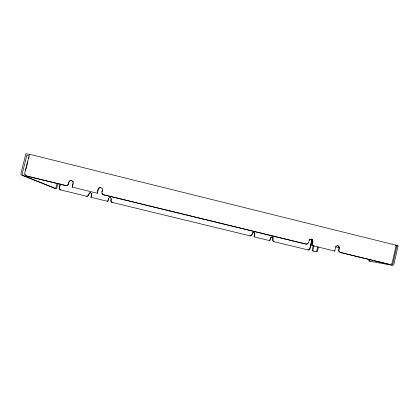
<?xml version="1.0" encoding="UTF-8"?>
<svg xmlns="http://www.w3.org/2000/svg" width="419" height="419" viewBox="0 0 419 419"><rect width="100%" height="100%" fill="white"/><g stroke="black" fill="none" stroke-linecap="round" stroke-linejoin="round"><path stroke-width="0.63" d="M73.152 182.522L72.985 181.453L71.529 180.411L69.889 180.647L68.91 181.951L68.501 183.601A2.603 2.545 7.4 0 1 65.359 185.455L26.706 176.038A2.645 2.566 6.8 0 1 24.763 172.921L29.466 154.265L396.175 245.235L392.221 262.619A2.383 2.268 -86.1 0 1 389.487 264.399L340.767 252.537A2.409 2.32 -86.4 0 1 339.055 249.64L339.416 248.079L339.181 246.561L337.986 245.665L336.52 245.911L335.65 247.158L334.744 251.07L334.331 251.002M396.175 245.235L395.227 245.183L398.05 245.963L394.132 263.216A2.352 1.058 -76.4 0 1 392.561 265.332L369.176 261.068A2.153 0.88 -76.5 0 1 368.668 259.89M311.94 239.244L309.751 248.656A1.634 1.587 -85.5 0 1 307.839 249.871M312.16 239.417L309.997 248.697A1.634 1.587 -85.5 0 1 308.085 249.913L273.947 241.653A1.645 1.608 -85.6 0 1 272.764 239.673L272.853 237.568L272.025 236.955M309.065 240.213L309.651 239.38L311.128 239.134L312.338 240.035L312.569 241.559L311.657 245.482L312.029 245.534L312.941 241.606L312.71 240.082L311.5 239.176L310.018 239.422L309.138 240.674L308.772 242.25A2.425 2.352 -86.7 0 1 305.933 244.052L103.833 194.825A2.561 2.524 8.6 0 1 101.948 191.761L102.351 190.126M313.25 245.508L312.385 249.232A1.645 0.513 -76.5 0 0 312.516 250.918L316.827 251.74A1.676 0.534 -76.5 0 0 317.738 250.201L318.45 247.137M314.035 245.639L313.155 249.42A1.645 0.513 -76.5 0 0 313.292 251.107M317.686 246.828L316.947 250.007A1.676 0.534 -76.5 0 1 316.041 251.552M249.855 235.813A1.655 1.624 -85.7 0 0 251.814 234.588L252.678 232.66L253.699 232.498L254.537 233.116L254.7 234.153L254.066 236.835L269.778 240.642L270.407 237.971L271.009 237.123L272.224 236.981L273.052 237.594L272.963 239.705A1.65 1.608 -85.6 0 0 274.152 241.69M111.255 199.271L110.983 200.376A1.723 1.702 6.1 0 0 112.25 202.435L250.023 235.839A1.655 1.629 -85.7 0 0 251.987 234.609L252.851 232.681L253.872 232.514L254.71 233.137L254.872 234.179L254.066 236.835M91.462 193.426L91.688 194.536L91.002 197.302L107.809 201.377L108.49 198.622L109.108 197.721L110.223 197.585M91.002 197.302L91.688 194.536M100.843 187.639L99.224 187.874L98.261 189.173L97.25 193.259L98.193 189.11L99.162 187.812L100.78 187.571L102.157 188.592M102.006 191.818L102.409 190.184L102.1 188.529M108.458 198.596L107.809 201.377M60.273 184.151L59.351 187.838A1.76 1.723 5.6 0 0 60.645 189.927L86.503 196.212A1.739 1.707 5.8 0 0 88.603 194.961L89.53 192.976L90.624 192.813M60.388 184.135L59.451 187.885A1.76 1.718 5.6 0 0 60.745 189.964M72.215 187.162L73.115 182.977L72.864 181.375M72.361 186.575L73.089 183.642M57.194 183.271L55.612 188.634L21.097 174.87A2.54 0.498 -76.2 0 1 21.259 172.209L25.936 153.668L29.629 154.501M58.032 183.548L56.476 188.843L22.369 175.179A2.54 0.487 -76.2 0 1 22.537 172.518L26.9 155.219L28.539 155.606M25.617 170.538L26.554 166.814M26.868 165.573L27.806 161.849M28.586 158.749L29.058 156.884M271.208 237.149L269.778 240.642M71.649 180.489L70.02 180.725L69.041 182.029L68.632 183.674A2.598 2.54 7.4 0 1 65.495 185.523L26.926 176.132A2.64 2.561 6.8 0 1 25.02 174.346M395.452 245.691L398.05 245.963M335.273 246.812L339.353 247.467M72.094 187.094L97.182 193.206M312.029 245.534L334.744 251.07M396.332 246.749L396.699 246.838L393.038 262.949A2.352 1.053 -76.4 0 1 391.472 265.065M29.466 154.265L29.754 154.449M91.52 193.463L90.567 192.777L89.472 192.944L88.545 194.929A1.739 1.713 5.8 0 1 86.44 196.181M110.197 197.553L111.108 198.229M337.562 245.607L338.756 246.503L338.992 248.017L338.631 249.577A2.404 2.315 -86.4 0 0 340.343 252.463L388.968 264.31A2.378 2.263 -86.1 0 0 390.141 264.269M111.082 198.197L111.009 200.402A1.723 1.702 6.1 0 0 112.271 202.461M370.176 261.315A2.153 0.885 -76.5 0 1 369.788 259.068M307.829 243.303A2.42 2.346 -86.7 0 1 305.577 243.999L103.886 194.872A2.556 2.519 8.6 0 1 102.037 193.122"/></g></svg>
